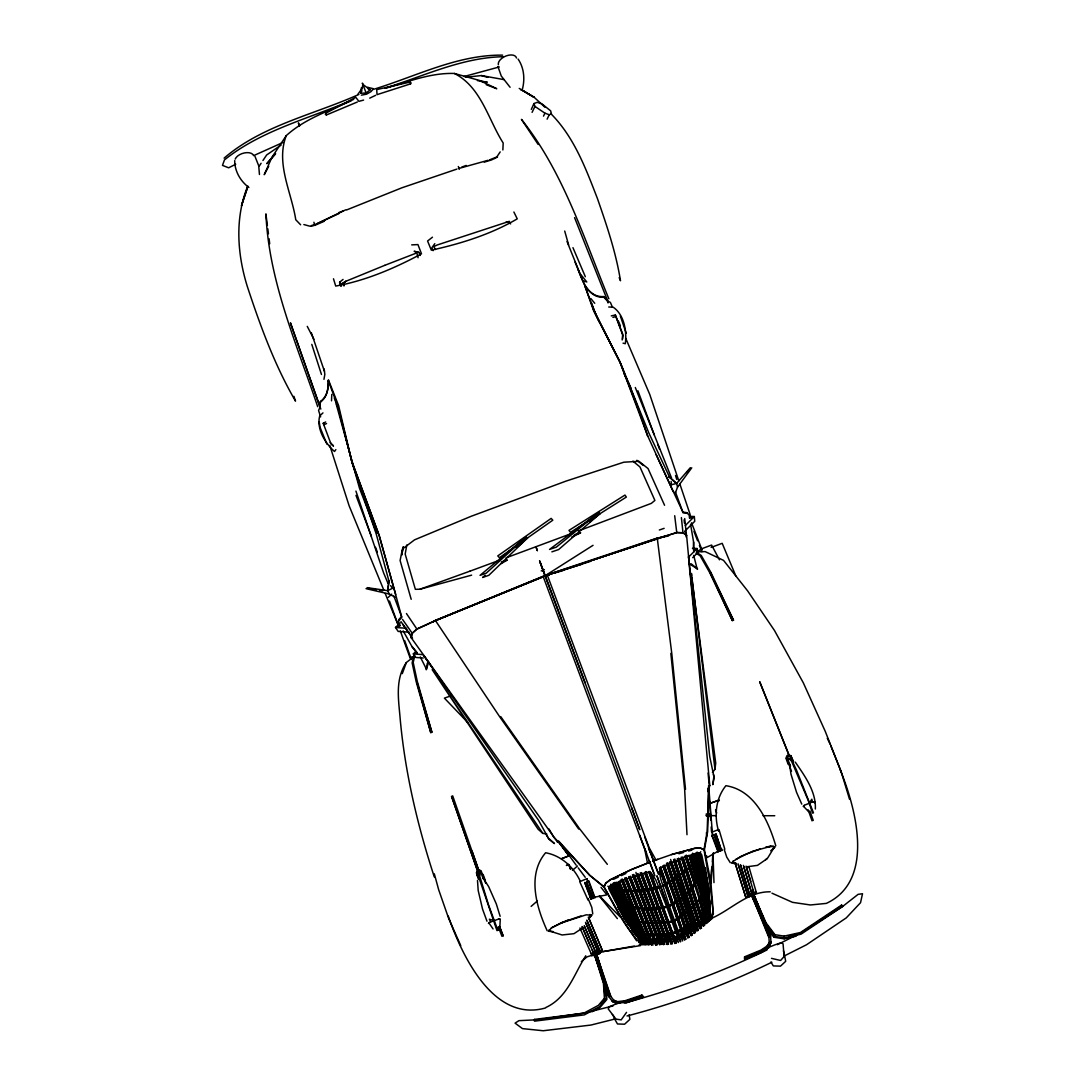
<?xml version="1.0" encoding="UTF-8"?>
<svg xmlns="http://www.w3.org/2000/svg" width="1085" height="1085" viewBox="0 0 1085 1085"><rect width="100%" height="100%" fill="white"/><g stroke="black" fill="none" stroke-linecap="round" stroke-linejoin="round"><path stroke-width="1.5" d="M768.858 947.612L771.082 941.97L768.858 947.612L761.724 952.345L744.622 959.398L744.608 956.821L761.073 950.04L767.258 945.903L769.373 942.255L769.292 943.163L768.845 936.314L751.715 894.081M693.722 552.116L693.763 542.256M774.88 935.636L765.983 923.878L752.583 892.318L766.064 922.887L774.988 934.7L773.876 937.25L764.383 924.664L750.874 894.067M751.702 895.193L768.763 937.25L770.499 936.789L752.909 892.196L770.594 935.84L770.987 942.892M361.359 95.154L366.554 94.178L371.124 91.533L373.267 88.658L367.829 87.383L370.134 89.811L366.106 93.012L360.939 93.215L361.034 89.892L357.819 94.368M331.522 400.813L331.779 394.425M594.105 953.091L603.45 983.444L604.426 998.227L598.405 1005.334L583.676 1013.241L534.566 1019.412L534.485 1021.161L584.395 1014.868L599.449 1006.731L606.257 998.783L605.186 982.983L595.801 952.413M709.061 783.709L708.085 773.09M502.87 149.947L503.182 143.003C488.169 119.472 481.157 86.963 454.384 73.468C430.636 72.654 407.987 81.877 385.46 88.238M712.045 866.793C708.505 883.963 714.744 901.811 712.072 918.588L707.623 922.141L696.963 927.024M712.343 861.924L712.845 853.8M713.428 852.661L711.041 883.054L704.436 849.704L707.664 831.517L708.641 785.296L712.357 832.954M815.337 809.003C816.205 791.575 804.731 775.87 795.319 762.158M608.739 307.001L613.174 307.177C624.187 314.664 626.967 331.237 625.299 343.714L623.048 343.158M767.258 945.903L767.176 946.798L768.587 944.37M622.18 339.971L622.722 334.153L615.344 315.03L611.289 315.884M622.6 338.981L622.939 335.631L615.344 315.03M715.53 809.898L716.71 813.018M387.928 590.172L388.728 582.835L387.643 590.66L389.366 594.051L394.954 597.157M712.425 772.439L714.988 769.36L715.72 763.148L691.728 577.342M564.037 569.815L656.045 538.662L676.932 532.667L683.075 532.803L686.602 535.393L709.793 785.526L708.369 790.897L708.071 788.28M427.341 663.098L426.242 669.784M395.686 594.499L379.316 535.732L351.716 461.098L338.615 405.627L328.429 379.872C328.552 387.982 327.643 396.201 320.468 401.477L319.777 406.577L290.441 322.842L320.834 409.072M319.763 406.658L320.468 401.477M499.9 926.387L500.266 918.995L499.086 918.954M478.661 878.687L476.546 872.448L480.506 870.97L479.895 875.093L478.146 874.171L479.231 878.524L496.984 930.618L497.839 930.306L497.717 928.055M784.048 937.087L784.197 936.138L800.486 932.49L841.607 905.066L842.801 906.341L858.099 894.352L862.521 893.728L860.541 902.693L846.286 917.869L806.521 944.75L783.899 956.156M784.197 936.138L774.988 934.7L773.876 937.25L784.17 938.81L784.319 937.888L801.015 934.185L842.801 906.341L802.452 932.069L777.375 944.696M493.051 928.936L488.765 922.711L499.046 918.886M599.462 952.535L599.652 951.409M406.794 545.023L405.18 554.082L415.365 589.318L419.963 589.236L471.622 575.145M323.954 379.343L324.835 374.42L324.157 368.954M709.183 803.632L709.007 786.625M710.716 820.287L709.821 801.951M684.649 531.365L694.739 521.315L694.319 516.555L689.585 518.318L690.141 514.548L679.902 484.1M582.93 927.77L573.965 933.683L562.098 934.972L549.01 930.849L549.281 929.601M360.939 93.215L362.933 84.467L362.349 83.097L362.783 84.522M657.7 859.293L653.184 860.988L655.937 859.985L649.047 847.507L547.288 575.05L435.411 620.511L416.83 628.947L412.205 633.247L411.066 637.438L412.422 637.953M414.687 656.113L413.195 662.501L417.237 681.231L431.952 732.443L416.694 681.434L430.826 732.863L416.152 681.624L412.137 662.894L413.643 656.493L414.687 656.113L409.981 657.632L400.297 630.9M428.643 661.85L426.527 669.323L420.288 656.927M351.038 100.864C328.769 110.901 304.56 118.97 286.25 135.639C275.495 163.428 291.553 192.235 295.757 219.753L300.613 224.785M247.488 186.742C234.713 218.492 237.317 254.392 247.326 286.494C260.305 325.88 274.627 365.17 295.527 401.138L293.913 396.323M247.963 186.145L241.453 205.716L247.692 186.891M591.406 915.075L588.531 918.29M680.173 936.504L681.163 933.697L696.204 927.092M402.291 673.622L406.346 662.555L414.172 656.303M410.578 83.857L410.984 82.758L409.805 82.135L376.726 89.607L377.024 94.653L410.578 83.857L409.805 82.135M841.201 906.124L841.607 905.066M675.304 493.119L677.542 487.111L691.769 467.784M340.175 284.541L345.844 281.286L343.335 283.307L343.945 285.64L343.348 283.307L345.844 281.286L384.741 265.35M669.12 937.318C660.331 940.641 651.407 944.886 641.832 944.737C625.557 928.95 615.032 906.884 604.087 887.042L605.606 883.176L610.326 879.704L630.805 869.777L650.159 862.114M363.597 100.091L358.891 101.353L355.799 97.352L325.893 113.165L325.364 114.413L326.422 114.969L357.345 102.004M406.346 662.555C394.628 679.82 398.738 700.449 400.27 719.87C405.22 773.402 417.644 825.902 434.298 876.951M576.176 865.165L558.694 841.065L589.725 875.392L604.087 887.042L605.864 883.244L610.462 879.677L632.121 869.275L650.322 862.073M531.311 109.395L533.942 103.563L537.116 102.343L541.781 103.767L550.665 110.846L551.411 113.857L549.241 114.739L547.111 119.16M685.951 536.817L686.602 535.393M604.196 887.001L589.901 875.337L558.3 841.485L557.582 842.15L411.147 637.654L412.219 633.355L416.871 629.205L436.685 620.091L545.118 576.027M532.084 112.352L534.946 106.425L533.942 103.563M488.467 923.471L488.806 922.779M543.49 116.136L544.941 113.179L549.241 114.739M626.533 1012.359L621.217 1019.859L615.995 1019.154L608.197 1008.86L609.404 1006.69L615.453 1004.222L621.8 1002.079L625.869 1002.282M702.388 895.722L707.284 885.875M673.297 921.084C687.415 911.739 701.778 900.631 707.935 884.275L708.152 884.831C702.158 900.645 688.717 911.861 674.938 920.894M702.592 896.278L707.501 886.431M598.934 953.81L598.622 952.576L593.251 954.583L593.875 955.695M698.252 878.864L703.65 868.298M698.469 879.433L704.477 867.023M698.537 879.65L703.934 869.099M268.727 166.249L264.238 174.699L271.915 157.311L286.25 135.639M809.532 802.846L811.811 799.238L812.462 801.923L804.283 805.301M706.321 907.358L709.129 902.367M707.081 906.3L708.478 903.805M706.525 907.901L710.105 901.866M706.579 908.091L709.4 903.113M690.847 856.54L708.234 911.481L709.129 920.88L708.573 913.516L690.765 856.377L691.742 854.777L697.926 852.932L701.669 854.614L708.586 887.082L710.702 918.534C708.139 923.24 702.293 924.596 697.696 926.522M698.089 855.021L692.447 864.311L687.225 869.41M700.761 851.725L692.664 864.894L687.442 869.98M733.053 861.205L731.765 863.145L735.996 863.755M585.764 955.777C574.019 974.194 567.509 997.441 545.986 1007.436L545.538 1007.951C493.255 1022.938 461.573 954.759 448.268 916.12M259.274 166.032L261.105 163.279M262.95 160.512L266.625 154.992L281.11 145.037M500.171 151.914L496.835 156.918L489.579 159.875M434.814 243.637L431.857 247.787L433.118 250.662M335.862 449.61L334.505 451.496C325.066 443.168 316.291 428.806 319.722 415.921L322.964 412.897M765.535 859.795L767.827 857.787L774.446 846.951L773.497 846.151L765.902 847.1L770.553 846.205M355.934 491.098L383.575 572.812L387.833 582.998L389.542 580.692M711.19 916.879L712.642 914.926M705.616 908.606C689.816 932.029 659.626 941.265 633.491 930.537M701.602 914.099L705.67 908.796M700.788 915.971L705.82 909.149M689.341 890.405L697.479 880.369M689.409 890.622L697.547 880.6M688.609 892.453L697.696 880.939M710.119 914.899L693.627 929.37L680.743 937.399M710.187 915.103L693.708 929.56M686.846 472.653L690.074 468.788M601.063 1003.611L605.05 998.892L604.426 998.227M275.454 153.568L266.815 163.686L275.59 153.907M591.922 1011.79L600.1 1007.368L606.868 999.448L606.108 988.042L609.119 996.884M690.318 467.703L676.647 483.408L671.52 484.751L671.1 481.482M320.618 416.871L318.583 410.523L320.007 407.133L320.306 402.182C327.575 396.961 328.172 388.633 328.24 380.564L337.801 406.102L351.811 461.22L379.085 535.42L395.483 594.01L401.558 616.497L398.724 619.711L398.643 623.563L400.257 625.72L395.523 627.483L398.168 631.416L409.248 632.202M399.009 620.484L401.911 617.202M701.371 896.861L693.274 906.002L674.721 920.324M521.248 90.326L522.468 88.997C525.018 78.92 524.041 67.799 518.087 59.065M804.283 805.382L803.388 806.209L808.501 811.539M688.527 557.134L697.099 548.549L697.479 552.848L692.691 557.636M685.286 525.56L694.319 516.555L689.436 516.27M815.215 801.801L814.306 802.71L815.228 801.883L812.489 801.923M610.869 885.075L609.729 886.187C615.127 899.262 620.105 912.96 628.54 924.352L611.872 886.893M415.569 651.746L413.344 653.916L415.745 657.456L423.272 658.012M687.144 869.166L692.379 864.067M687.375 869.75L692.596 864.65M400.202 622.926L395.523 627.483L406.672 628.283M388.281 597.36L391.685 594.146M765.4 950.311L768.546 947.422L774.771 944.886L780.942 942.797L783.058 943.733L784.089 956.536L780.603 960.483L771.503 958.353M707.189 917.273L693.423 928.814L680.458 936.667M707.244 917.476L693.505 929.018L680.539 936.857M485.158 575.267L482.649 577.478L488.847 575.294L527.676 537.807L516.419 547.722M224.107 158.125C262.055 125.44 313.931 114.59 358.891 94.436M531.121 906.395L537.387 900.93M572.473 870.36L577.491 865.993M688.324 891.667L677.867 900.509L669.364 905.324M688.392 891.884L677.949 900.726L669.459 905.527M688.541 892.236L678.166 901.296L668.251 906.911M581.357 961.622L586.971 956.902L591.366 955.451M700.584 915.428L691.579 923.023L678.573 931.486M691.782 923.579L700.734 915.794M693.41 906.382L673.5 921.843C656.683 924.013 638.55 924.691 623.17 916.459L622.966 915.903C637.817 923.959 655.34 923.349 671.629 921.273M339.619 282.236L341.11 286.277L339.591 282.236L343.036 279.428M589.63 521.871L600.046 513.612L558.612 549.58L551.872 551.845M589.006 918.466L591.935 915.184L586.158 914.831L561.338 922.955M432.467 237.195L427.585 241.006L431.328 250.174C460.799 243.732 491.18 234.224 517.247 218.845L513.883 212.009M732.755 861.598L740.702 856.485L753.302 851.074M686.1 870.184L671.1 880.762L662.243 885.523M686.181 870.428L662.487 886.12M686.33 870.767L662.596 886.486M686.398 871.011L664.156 885.848M770.703 850.843L774.988 847.046L771.015 846.3L753.316 851.074M518.576 544.222L499.412 557.69L497.771 555.9L551.166 518.399L552.808 520.19L521.315 542.31M685.137 856.716L700.123 901.771L705.779 923.878L704.341 921.314L705.426 920.555L706.023 921.531L700.245 899.017M705.264 923.009L706.335 922.264L706.945 923.24L705.06 914.723L694.82 881.318M767.217 858.628L757.452 865.382L746.724 866.793M545.321 575.633L550.027 574.318M761.019 950.921L765.942 947.625M801.625 932.53L813.913 924.339M816.639 922.521L823.461 917.964M826.187 916.147L839.844 907.046M768.94 946.717L761.778 951.477L744.595 958.557L744.622 959.398M710.214 918.995C706.403 897.078 699.174 875.771 692.067 854.682L693.491 854.234C700.381 875.269 707.664 896.413 711.353 918.235L710.214 918.995L709.278 917.286L710.431 916.527M677.393 932.72L691.715 923.403M701.615 922.833L702.524 924.528L703.663 923.796L704.545 925.641L682.926 856.974L681.624 857.584L703.378 926.251L701.615 922.833L702.741 922.101M707.881 919.022L710.092 917.598M700.15 925.288L701.493 928.312L679.088 858.601L677.786 859.198L700.327 928.936L698.103 924.325L699.228 923.593M434.922 620.905L545.05 575.769L593.034 545.321M590.525 519.688L570.452 532.342L569.001 530.375L624.946 495.072L626.357 497.066L593.386 517.87M689.07 855.414L705.928 912.363L706.823 920.392L707.868 921.694C705.209 898.841 695.146 877.521 689.07 855.414L660.467 867.566L659.463 871.675L660.494 878.253L668.78 904.307L679.251 934.036L682.614 940.953L681.163 933.697M650.444 861.978L647.514 863.117L644.707 849.121L543.192 576.583L545.09 575.769L539.693 561.135L639.77 829.699L631.714 807.796M695.187 921.206L697.709 929.75L696.543 930.374L694.576 925.736L695.716 925.044M682.953 935.826C670.205 942.16 654.648 941.563 640.652 940.763M669.865 861.653L693.301 931.717L691.321 927.038L692.461 926.346L695.39 932.815L683.428 895.125L670.611 859.483M690.548 930.727L692.379 935.202L667.845 862.697L666.543 863.334L691.213 935.812L687.89 928.231L689.029 927.539M689.938 929.235L688.799 929.913L687.89 928.231M387.833 582.998L389.23 582.17L376.21 533.901L352.367 463.824L338.954 410.361L334.288 398.1M490.61 921.667L489.389 919.212L493.444 920.446M501.229 563.59L507.36 559.996L501.351 562.003M718.907 850.708L707.162 857.57L706.66 855.875M432.522 622.166L435.411 620.511M551.316 928.068L561.433 922.67L580.99 915.93M669.581 905.907L678.084 901.092M333.421 446.179L330.952 443.846L323.235 423.286L325.663 421.957M735.793 859.415L746.656 853.976L760.178 848.945M683.74 935.921L683.781 938.376L681 931.31L682.153 930.699L683.726 934.687M671.723 861.639L670.435 862.317L694.224 933.439L691.321 927.038M493.526 159.047L497.527 157.027M767.054 949.89C721.444 972.106 673.337 990.022 624.309 1003.055M771.828 962.232C725.58 984.787 676.809 1003.001 627.008 1015.98M235.73 164.242L228.637 167.809L222.479 165.381L224.459 159.902C261.865 129.847 310.242 118.319 353.656 99.386M709.454 919.226C730.002 911.061 747.077 891.355 770.255 891.816M751.539 894.433L764.437 923.674L765.454 923.172M764.383 924.664L765.386 924.162M316.725 223.822L345.722 209.825M369.741 98.138L375.573 95.344M613.676 879.243L618.274 877.073M621.339 875.636L625.936 873.466M253.578 155.657L282.887 142.515M317.173 223.673L339.252 213.379M326.571 423.53L324.049 424.669L323.235 423.286M361.02 88.238L362.404 87.627M315.138 225.232L324.306 221.232M592.79 953.2L598.757 950.596M661.85 936.613L666.312 934.687M619.237 881.4L646.646 944.492L642.523 938.105L619.237 881.4L648.925 871.865L652.343 874.334L655.828 880.003L666.149 905.297L676.742 934.972L678.369 942.526L674.558 936.165C663.6 936.789 653.604 946.554 642.51 943.909L624.268 918.48L608.97 889.117L610.814 885.346L616.782 882.675L618.558 883.244L641.126 938.62L645.182 944.696L640.055 936.87L618.03 881.983L618.558 883.244M704.64 920.311L677.894 931.025M752.081 954.597L744.622 957.675L744.608 956.821M755.065 953.376L759.527 951.531M434.841 620.661L544.955 575.525L657.754 537.916M670.272 936.843L672.591 935.894M384.755 265.337L416.871 252.886L418.078 257.742M567.943 920.066L551.641 927.675L548.657 931.283L553.011 931.527M346.617 209.948L401.965 187.773L456.799 169.124M697.085 551.153L701.764 549.295L691.538 522.794M541.239 570.913L544.385 569.666M706.769 919.741L692.461 925.22M561.677 858.655L569.15 855.767L561.162 844.808M561.433 858.791L569.123 855.74L560.389 844.022M718.596 829.564L711.719 832.195L713.103 835.097M654.974 939.203L660.48 937.128M573.531 532.762L506.112 557.798M578.237 531.013L651.353 503.359L654.892 500.429L639.974 466.97L632.921 461.125M543.192 576.583L547.288 575.05M790.531 766.2L786.801 757.045L790.748 755.58L793.243 761.67M789.921 758.198L790.762 757.886L796.485 770.024L813.479 812.841L812.624 813.153L808.162 800.282L791.996 762.185L789.921 758.198L790.016 759.744L786.801 757.045M566.451 865.369L568.771 864.501L570.547 869.207L568.771 864.501M566.546 865.464L568.865 864.596M589.223 881.834L588.301 881.156L594.553 897.892L594.417 897.159M712.031 836.128L712.303 835.016L718.46 851.779L718.039 851.155M590.796 897.322L584.734 882.485L590.24 897.526L591.556 899.017L591.42 898.272M592.491 896.685L586.415 881.847L591.922 896.902L593.237 898.38L593.102 897.648M593.807 896.196L595.122 897.688L594.987 896.942M717.483 851.359L717.904 851.996L717.958 850.003M719.274 849.514L714.188 834.311L719.775 851.291L719.355 850.667M720.969 848.877L715.869 833.687L721.471 850.667L719.938 847.385M594.309 951.287L599.802 950.04M680.214 941.78L656.981 876.043M579.933 927.987L591.474 954.258L593.739 953.417L592.261 950.107M584.408 926.332L595.855 952.63L598.106 951.789L585.941 923.294M586.822 920.08L599.991 951.084L602.256 950.243L588.368 917.056M599.151 952.223L591.65 955.804L599.666 953.701L600.656 952.454L599.151 952.223L598.296 949.809M338.846 212.565L343.253 210.938M461.817 167.063L466.211 165.435M700.503 549.186L711.611 545.063L719.463 559.833M711.136 547.423L722.19 543.314L735.766 575.809M653.102 861.002L672.808 854.139L694.671 848.321L700.435 847.887L704.016 849.88L709.834 882.973L713.374 913.95M734.911 862.521L745.666 896.847L747.931 896.02L738.058 863.782M740.797 865.654L749.803 895.315L752.068 894.474L743.388 865.369M753.193 890.202L754.17 893.687L756.435 892.846L748.948 866.861M470.036 571.144L498.273 560.701M652.79 861.097L655.937 859.985M419.963 589.236L470.008 571.144M587.419 880.043L586.822 878.674L579.729 881.698L588.07 900.102M571.632 537.143L580.692 532.803L574.331 534.824M718.812 800.255L709.536 803.497L709.075 797.041M709.549 803.537L718.582 800.31M550.583 574.073L545.28 575.959L585.073 682.75M450.736 695.892L444.389 698.13L467.608 722.325M372.942 89.513C415.528 76.628 457.355 54.548 502.626 55.145M384.89 88.197C423.828 76.153 462.169 57.369 503.521 56.718M655.137 939.04L676.823 931.459M647.636 941.794L653.604 939.732M659.355 529.995L664.142 528.341M686.425 930.876L692.827 928.679M682.858 932.069L685.232 931.269M684.716 518.576L686.466 535.19L682.967 532.721L676.742 532.464L545.212 575.715L582.292 564.105M311.205 225.666L315.681 224.161M625.964 1002.92L643.527 997.061L641.913 995.067L625.014 1000.723L617.623 1001.631L613.622 1000.261L616.877 1001.835M627.089 1000.858L640.855 996.261M509.367 221.326L437.241 244.966L433.81 246.62L435.465 249.536M597.225 953.525L603.097 951.599L634.264 946.093M648.125 941.346L653.726 939.501M590.213 561.447L545.375 575.66L664.359 536.424M484.249 162.153L492.197 159.726M612.93 317.403L615.602 316.617M554.883 572.921L562.966 570.574M671.534 854.6L694.603 848.361L700.34 848.09L703.948 849.88L707.122 831.72L708.844 785.499L709.793 785.526M463.973 76.52L499.303 66.958M458.358 168.595L488.019 160.309M678.871 853.773L683.74 852.417M688.609 851.047L691.85 850.152M768.845 936.314L770.594 935.84M639.173 944.832L644.083 943.57M613.093 1005.89L585.846 1012.753L538.404 1019.71L518.928 1020.659L515.077 1023.128L522.455 1028.607L543.205 1030.75L590.932 1025.054L615.534 1018.869M310.758 226.317L313.687 225.599M635.946 872.381L636.515 874.741L637.926 874.415L664.671 944.438L662.542 937.752L661.24 937.969M673.107 934.253L676.226 943.245L650.051 871.499L648.627 871.825L674.938 943.53L671.846 934.551L673.107 934.253L675.792 941.346L674.165 939.488M672.361 936.68L673.636 936.382M659.626 943.936L660.914 943.638L659.246 938.891L657.944 939.108L659.205 942.729M659.083 886.689L649.278 888.886L630.995 890.69M788.903 935.989L795.4 934.538M784.17 938.81L796.268 936.138M666.312 906.463L656.737 908.376L643.039 908.525L628.703 905.975M667.953 906.368L656.791 908.593L643.107 908.742L628.785 906.192M668.129 906.721L656.954 908.959L643.242 909.094L628.92 906.545M668.17 906.938L657.008 909.176L643.31 909.311M657.225 538.16L668.591 535.963M593.509 897.376L606.895 894.881L601.049 887.381M657.632 887.611L631.077 890.934M659.449 887.652L631.212 891.273M659.504 887.896C642.957 890.894 625.326 894.271 609.377 886.987M665.024 938.511L666.326 938.281L665.905 936.409L664.603 936.64L667.221 944.574L653.075 907.508M668.319 935.853L669.621 935.623L672.415 943.882L645.833 872.191L644.422 872.516L671.127 944.181L651.909 891.843M662.962 939.624L661.66 939.841L663.383 944.723L636.515 874.741M677.325 937.833L662.392 940.383L640.448 940.22M677.365 938.037L662.447 940.573L640.53 940.41M679.224 938.294L662.637 941.115L640.72 940.966M603.097 951.599L640.611 945.577M635.295 387.508L671.439 477.766L669.96 477.997L648.762 432.806L621.013 364.234L596.058 315.084L591.461 302.81M654.35 940.302L655.665 940.112L656.683 943.136L630.371 876.192M660.263 934.687L677.189 932.368M675.819 932.951L660.426 935.053L648.627 935.189L640.435 933.493M675.846 933.127L660.467 935.229L648.681 935.378L640.489 933.683M644.856 942.485L638.658 942.472M651.149 943.353L652.478 943.163L652.058 941.278L650.729 941.468L651.76 945.293L624.946 878.552L626.33 878.158L653.048 944.994M642.754 942.051L641.398 942.228L641.818 944.126L643.174 943.95L642.754 942.051L638.4 934.483L616.538 882.213M540.384 1019.371L543.639 1018.964M548.535 1018.34L553.431 1017.73M558.314 1017.12L561.582 1016.713M566.465 1016.089L569.733 1015.682M574.616 1015.072L579.512 1014.448M621.135 1001.93L624.078 1001.563M671.669 921.463C655.923 923.376 638.929 924.311 624.485 916.703M662.081 922.942L673.473 921.653M465.492 77.266L481.374 75.57L504.199 79.639M647.962 943.15L647.731 942.038L649.02 941.916L649.25 942.865L639.73 921.735L623.061 879.827M411.703 244.885L417.928 244.573L421.495 253.809C394.886 268.158 365.564 280.717 335.713 286.06L333.488 278.791M706.186 813.981L709.522 813.859M706.294 814.903L709.644 814.781M736.227 863.321L732.077 862.711M696.828 551.899L705.155 551.6L723.546 560.375L747.606 590.85L774.527 630.575L803.334 682.858L825.319 731.507L841.323 772.194L849.501 799.211M506.166 221.937L509.394 221.828L510.601 223.93M648.477 934.822L658.581 934.7M716.127 815.662L706.077 815.649L709.305 816.557M763.04 815.717L774.758 815.73M629.544 890.609L622.261 890.175L611.994 887.055M622.342 890.405L629.625 890.839M629.761 891.192L622.464 890.758L607.817 886.309M692.461 548.264L697.099 548.549L693.437 549.919L693.478 541.483L690.575 524.204M422.445 654.58L413.344 653.916L417.02 652.546L411.717 646.09L403.172 630.9M480.709 81.321L487.246 82.162L477.441 80.602M683.062 512.839L687.402 513.408M646.958 923.118L634.847 921.504L624.689 917.259M656.154 454.696L682.858 512.079L687.022 512.69L689.49 515.606L689.517 517.925M367.083 587.636L387.643 590.66L392.472 588.314L390.6 585.574M784.319 937.888L773.971 936.314L764.437 923.674M608.061 302.715L607.329 300.097L603.558 296.585C587.975 297.493 582.157 280.405 577.776 268.7M542.839 833.389L432.169 669.648L538.079 829.225L542.839 833.389L546.799 834.039M367.951 588.328L376.21 589.711M379.506 590.254L382.815 590.81M640.286 933.127L646.836 934.483M668.645 477.129L671.439 477.766M366.038 588.653L389.366 594.051M419.149 252.493L414.131 251.3L419.122 252.507L420.207 255.463M557.582 842.15L558.87 842.475L567.97 854.722M548.996 930.849L550.814 931.31M303.868 224.554L309.713 226.155M454.384 73.468L479.665 80.493L496.74 88.712L486.202 84.684M481.374 75.57L487.775 77.374M610.638 886.852L620.878 889.958M688.799 563.481L697.628 569.001L691.009 563.712M589.752 914.533L591.406 915.062M592.627 954.298L593.522 954.583M584.205 281.083L586.795 281.964L580.38 274.03M633.559 930.727L638.943 932.652M639.079 933.019L632.338 930.604L639.146 933.195M627.496 905.975L614.571 900.224L627.293 905.392M616.429 901.662L627.428 906.124M675.453 937.237L678.342 938.457M803.402 806.277L804.093 806.508M771.964 893.186L792.525 902.34L810.427 904.971L826.322 903.398C875.5 880.464 855.834 808.298 840.387 770.228M643.527 997.061L643.066 996.383L625.421 1002.269L616.877 1003.354L612.157 1001.17L616.28 1003.462M411.147 637.654L412.544 638.319M674.558 936.165L677.176 937.616M521.397 89.784L534.295 97.392L545.104 107.361M519.24 88.427L534.295 97.392L521.315 89.648M544.941 113.179L534.946 106.425M534.566 1019.412L535.488 1019.981M697.085 552.713L701.29 555.52L710.784 572.215L733.568 620.376L710.241 572.419L732.456 620.796L709.698 572.609L700.232 555.913L696.041 553.092M370.134 89.811L362.933 84.467L366.106 93.012M636.881 460.284L643.351 465.479M400.067 625.38L397.422 623.21L385.189 593.468M248.885 187.474C240.49 181.222 234.618 171.186 234.713 160.58M561.908 845.378L553.811 837.227L548.929 828.899M603.558 296.585L607.329 300.097L607.993 302.674M676.063 483.232L670.679 478.2L676.647 483.408L677.542 487.111M330.206 442.571L333.366 445.623M599.49 895.979L620.172 916.879M510.072 87.261L501.27 76.031L497.934 66.524M590.769 298.47L594.743 303.285M412.015 646.85L417.183 653.143M550.651 113.477C574.087 136.927 585.642 168.161 597.387 198.419C606.759 225.355 615.982 252.507 620.484 280.744L619.196 277.611M599.408 896.142L617.365 918.602M607.342 864.338L579.431 828.547L500.687 716.561M409.981 657.632L411.391 659.504L404.651 640.584M578.197 867.864L585.249 877.304M612.74 1001.821L608.509 996.206L593.82 953.145M614.218 1000.913L610.136 995.42L596.316 954.841M402.738 624.268L411.459 636.583M400.962 621.637L411.622 636.719M578.698 829.048L499.954 717.144L435.6 620.783M402.508 619.372L412.205 633.247M423.882 655.625L538.526 820.301L548.305 837.986L554.462 843.574L548.861 839.193L545.565 833.416M476.546 872.448L478.702 875.541L478.146 874.171M432.373 667.804L423.191 654.838M641.913 995.067L642.388 995.759M721.593 849.826L722.027 850.45L721.525 848.673M719.911 850.45L720.345 851.088L719.83 849.297M406.455 613.54L416.83 628.947M538.201 144.495L521.437 119.35C563.413 172.095 583.608 237.398 608.861 298.836M612.374 1014.516L614.015 1017.025M636.597 940.831L620.634 916.174L604.101 887.055M483.232 878.253L488.643 886.594L496.32 903.968L500.131 916.323M672.673 935.853L675.182 939.773M730.286 862.697L726.76 857.164L724.251 849.555M617.84 907.223L625.733 919.836M627.483 922.63L630.114 926.834M770.906 962.015L773.32 965.921L780.495 966.138L785.703 961.31L784.387 954.678M704.341 921.314L704.857 922.169L699.038 899.655M641.818 944.126L637.749 937.345L615.073 883.421L616.47 882.824L639.065 937.047L643.174 943.95M547.22 930.835C536.546 907.508 526.781 874.917 545.606 852.756C561.162 855.577 573.707 867.064 580.258 881.169M614.124 1018.096L617.487 1023.969L624.594 1024.213L629.883 1019.357L629.137 1014.828M609.227 887.761L636.759 936.165M609.2 887.788L630.67 926.061M633.152 930.469L636.447 936.369M627.239 919.565L634.969 933.534L633.179 932.49L620.756 905.582L612.171 884.37L613.54 883.855L634.969 933.534L613.445 882.729M616.524 902.706L628.54 924.352L617.908 902.394L610.841 884.139M307.272 326.382L313.931 339.293M708.953 903.9L709.902 905.636L710.58 903.683L703.283 874.863L696.285 853.068L694.929 853.569L702.036 875.527L709.902 905.636L707.095 889.836M361.034 89.892L361.766 91.235M698.103 924.325L699.011 926.02M694.576 925.736L697.099 931.106L673.582 859.727L674.87 859.049L698.265 930.496L697.167 927.987M681 931.31L684.703 940.085L659.382 868.027L660.67 867.349L685.869 939.461L683.17 932.652M762.484 915.821L758.863 908.701L763.528 921.613M762.416 916.839L758.835 909.745L763.474 922.603M616.09 900.699L625.638 919.497M593.739 953.417L582.252 927.133M646.05 939.23L639.024 923.511M598.106 951.789L585.507 922.345M827.272 738.234L830.161 744.202M628.554 383.046L639.268 411.093M624.255 374.094L630.751 387.562M254.961 156.362L258.705 165.734L259.451 174.495M602.256 950.243L588.531 917.652M593.292 308.683L599.096 321.757M497.839 930.306L488.562 904.985L478.987 873.859M673.161 491.519L647.636 435.79L619.833 361.712L594.255 311.07L584.707 285.545C589.413 291.919 594.933 297.982 603.762 297.154L607.112 300.748L610.38 302.403L612.374 307.069M619.915 892.887L642.076 941.427M630.738 926.129L613.405 886.621M719.084 829.849L724.821 849.216M664.562 505.271L648.043 468.544L638.943 461.301L623.78 462.21L565.868 481.157L470.917 516.379L414.565 539.828L402.386 549.064L400.107 560.525L411.188 599.313M545.05 575.769L539.557 560.755M590.24 897.526L590.986 899.221L590.864 898.475M460.745 945.659L448.62 918.303L438.693 889.808L434.312 873.805M801.747 804.093L796.526 792.267L790.965 774.12L789.582 764.301M591.922 896.902L592.681 898.597L592.546 897.851M793.583 761.846L790.951 755.865L787.927 754.97L786.747 755.974L786.34 757.588L791.508 771.299M567.035 241.548L580.434 274.708M299.623 125.697L298.389 122.876L299.46 125.968M756.082 892.019L756.435 892.846M752.068 894.474L743.659 866.372M747.931 896.02L738.329 864.799M637.098 934.782L614.992 882.729M590.471 946.446L582.089 926.509M618.369 321.092L620.376 325.771M625.706 338.235L649.712 394.33L678.817 480.886M648.721 937.277L651.339 943.394L650.729 941.468M572.948 247.651L585.33 276.702M615.439 899.139L610.475 887.218M653.482 938.823L647.65 924.528M629.124 905.839L642.523 938.105M588.097 898.516L591.8 907.385L592.763 913.882M575.091 262.204L584.544 284.975L593.753 311.083L619.833 361.712L640.069 413.751L647.691 436.184M614.951 882.308L637.207 936.111M643.337 924.271L648.07 935.745M383.9 590.335L349.126 505.786L329.786 445.447M631.389 904.931L637.749 920.487M624.851 877.955L642.74 922.847M326.883 444.104L320.075 427.395L319.207 421.848M659.07 942.553L651.407 923.362M789.351 756.042L759.676 681.692L789.446 756.191M830.784 745.761L841.323 772.194M660.914 943.638L633.843 874.524L632.433 874.849L659.694 944.859L658.351 940.98M630.819 903.507L621.664 880.233M574.575 217.637L607.315 300.043M647.08 923.132L628.988 876.585M693.939 531.406L697.587 540.75M699.418 545.416L701.249 550.081M458.331 166.52L459.362 169.165M650.254 920.446L636.651 885.238M646.389 907.535L660.982 944.56L659.246 938.891M584.245 925.708L595.855 952.63M498.3 926.916L501.948 936.301M645.941 905.514L634.562 875.609M587.27 921.029L599.991 951.084M648.599 905.894L662.962 942.838L661.674 939.19M376.848 533.345L359.461 488.155L336.174 403.959M626.398 877.575L652.627 943.096L652.058 941.278M711.746 835.219L717.388 850.206M668.075 942.377L642.157 873.439M648.016 904.361L637.058 875.364M652.627 905.487L644.273 883.231M649.223 860.636L654.892 875.758M671.846 934.551L674.504 941.644L672.483 936.043M633.152 875.921L636.095 883.773M355.988 495.384L371.368 536.275M375.518 547.288L377.295 552.007M393.869 596.045L401.558 616.497M644.856 837.335L658.08 872.693M637.912 873.547L664.251 942.539L662.542 937.752M483.069 874.402L485.402 880.64M785.933 758.198L788.253 764.437M650.146 852.05L648.545 847.765L658.541 874.402M653.645 872.666L639.662 835.125M644.924 849.107L646.524 853.393M645.507 874.618L651.353 890.351M640.747 873.791L643.69 881.671M594.377 895.993L588.857 880.939M637.939 390.831L654.269 434.922M657.768 444.375L659.517 449.095M675.277 491.613L682.858 512.079M650.783 872.679L675.792 941.346M648.816 871.526L667.56 922.508M671.981 941.983L645.887 871.513M485.727 883.312L481.211 871.079L479.855 870.116L478.295 870.129L476.6 872.801L478.526 879.04M657.049 876.015L673.609 922.67M660.304 867.24L663.016 874.632M659.558 869.397L683.781 938.376M667.885 863.701L670.747 871.608M666.583 864.352L690.304 934.104M664.807 867.43L666.841 872.991A322.313 3.065 69.6 0 1 681.543 915.089M663.016 866.725L665.566 873.669A322.326 2.848 69.6 0 1 680.702 916.893L686.303 933.914M668.102 924L670.828 931.472M665.905 936.409L668.509 944.275L641.547 872.638L640.136 873.005L666.787 942.675L664.603 936.64M486.975 921.219L482.54 909.094L478.187 890.487L477.495 880.383M641.533 417.372L643.242 422.079M678.573 858.126L688.148 885.97M389.488 601.036L398.588 626.181M677.271 858.737L699.405 927.227M675.575 861.938L690.304 905.541M673.717 861.029L696.543 930.374M672.239 863.972L678.233 880.857M663.545 876.11L681.57 927.485M694.658 853.868L708.017 897.417M674.029 922.508L680.729 941.59M809.898 810.97L813.262 820.436M808.149 809.83L812.068 820.884M686.466 856.119L688.066 860.663M671.303 873.167L684.825 912.485M665.281 900.374L670.828 915.998M673.595 923.81L676.362 931.622M324.429 371.273L311.354 332.783M697.099 852.05L709.034 894.379C708.247 880.193 703.595 866.372 699.255 852.864L697.709 852.756L703.351 870.59L709.034 894.379L704.599 869.926M691.593 854.275C698.496 874.958 705.426 895.817 709.278 917.286M681.163 857.191L702.456 924.542M452.676 795.82L478.58 869.953M746.358 867.146L750.82 881.44M740.526 864.65L749.803 895.315M735.196 863.063L745.666 896.847M317.702 406.726C296.558 343.742 268.89 281.232 265.906 213.881L267.385 225.49M746.087 866.142L754.17 893.687M628.025 916.947L631.185 926.02M479.217 871.825L472.083 851.169M477.942 872.055L451.523 796.241L477.902 871.879M620.376 316.101L626.208 333.149M594.485 954L597.089 961.649L595.76 957.133M601.66 975.035L597.618 963.168L603.586 982.562M687.931 872.408L683.075 857.937M596.099 953.132L610.746 996.098M678.762 882.417L694.468 931.106M682.072 928.991L684.961 937.752M480.506 870.97L483.151 878.782M688.582 862.182L690.114 866.766M654.77 942.187L655.815 945.32L628.934 877.263L630.304 876.87L657.103 945.035L655.665 940.112M681.923 916.242L688.256 935.745M690.345 855.075L690.765 856.377M697.207 856.947L702.009 872.313M695.661 861.856L693.098 853.664M694.563 883.8L685.137 855.767L686.493 855.211L695.81 883.136M587.731 881.739L586.822 878.674M696.095 863.185L704.219 890.582M690.589 868.217L694.359 879.867M688.419 873.845L701.005 914.384M685.34 914.018L688.839 924.895M311.788 344.379L321.458 374.461M688.663 887.557L697.886 917.137M790.762 757.886L791.209 759.297L790.748 755.58M591.203 953.403L591.474 954.258M699.337 854.139L706.389 880.844M675.535 475.474L676.755 479.434M691.769 910.112L694.698 919.619M595.977 951.721L605.145 981.559M692.827 853.325L695.241 861.3M696.204 864.487L700.571 878.823M702.497 885.197L708.79 905.907M689.341 926.441L691.47 933.48M697.126 880.518L707.176 914.031M476.518 873.289L477.481 876.477M325.893 113.165L326.422 114.969M564.715 231.051L568.621 244.966M704.653 892.182L708.668 906.395M698.333 918.588L699.676 923.403M701.439 915.876L703.188 922.318M704.775 888.371L708.546 902.354M692.705 853.38L694.834 861.463M695.688 864.691L708.044 911.549M343.335 283.307L343.999 285.803M702.402 873.845L704.002 880.016M704.802 883.109L708.424 897.2L704.206 873.778M693.695 555.398L697.112 568.838M313.918 222.235L314.731 225.517M649.02 941.916L649.671 944.764L640.299 924.054L622.464 879.081L621.068 879.555L638.943 924.352L648.382 945.049L647.731 942.038M713.455 774.473L714.106 777.728L712.818 784.672L713.889 776.399L709.739 756.625L688.555 557.351M718.609 831.313C714.079 815.947 715.585 798.411 725.892 785.703C754.645 790.083 768.533 821.182 775.775 845.771M367.829 87.383L368.14 88.875M700.612 853.759L703.609 870.441M709.604 903.791L710.2 907.128M783.506 950.772L784.021 953.701M700.584 853.773L703.487 870.455M704.057 873.805L708.112 897.173M708.695 900.509L709.848 907.182M682.153 930.699L683.13 936.816M705.386 867.729L707.135 880.898M708.437 890.771L709.305 897.363M706.403 832.737L706.81 835.925M267.805 228.799L268.443 233.777M269.08 238.741L269.704 243.718M657.307 538.486L671.764 653.319L685.517 789.31M674.694 515.728L676.742 532.464M714.988 769.36L691.416 573.368L691.593 575.498M689.558 568.825L690.101 573.829M681.394 517.586L682.967 532.721M670.842 653.346L684.649 789.405L686.995 834.704M684.106 519.823L684.445 523.146M685.259 531.474L685.584 534.81M688.541 556.307L689.206 564.281M707.895 788.497L708.179 791.86M711.19 827.001L711.543 832.032M604.304 987.445L604.833 995.623M701.764 549.295L701.859 551.641M713.008 853.868L713.984 882.634M235.242 159.061A9.711 5.493 -17.1 0 1 244.288 152.958A9.711 5.493 -17.1 0 1 253.456 155.263M498.354 64.707A9.711 5.479 -24 0 1 506.207 55.905A9.711 5.479 -24 0 1 516.487 58.007M717.049 801.15L719.341 800.432L717.049 801.15M748.528 894.84L749.165 896.807L755.526 893.647L754.74 892.901L748.528 894.84M403.24 546.962L401.653 555.154L403.267 546.962M774.432 846.937L773.307 848.497L774.446 846.937M526.388 536.722L486.256 573.151L480.045 575.348L526.388 536.722M598.934 512.391L556.279 547.165L549.539 549.43L598.934 512.391M685.693 929.384L684.554 930.062L688.012 938.077L681.665 918.683A322.489 2.889 69.6 0 0 666.556 875.527L663.003 865.803L664.291 865.111L667.845 874.849A322.476 3.119 69.6 0 1 682.885 918.032L689.178 937.454L685.693 929.384M503.142 935.853L499.493 926.468L503.142 935.853M537.346 550.61L535.936 546.772L537.346 550.61"/></g></svg>
